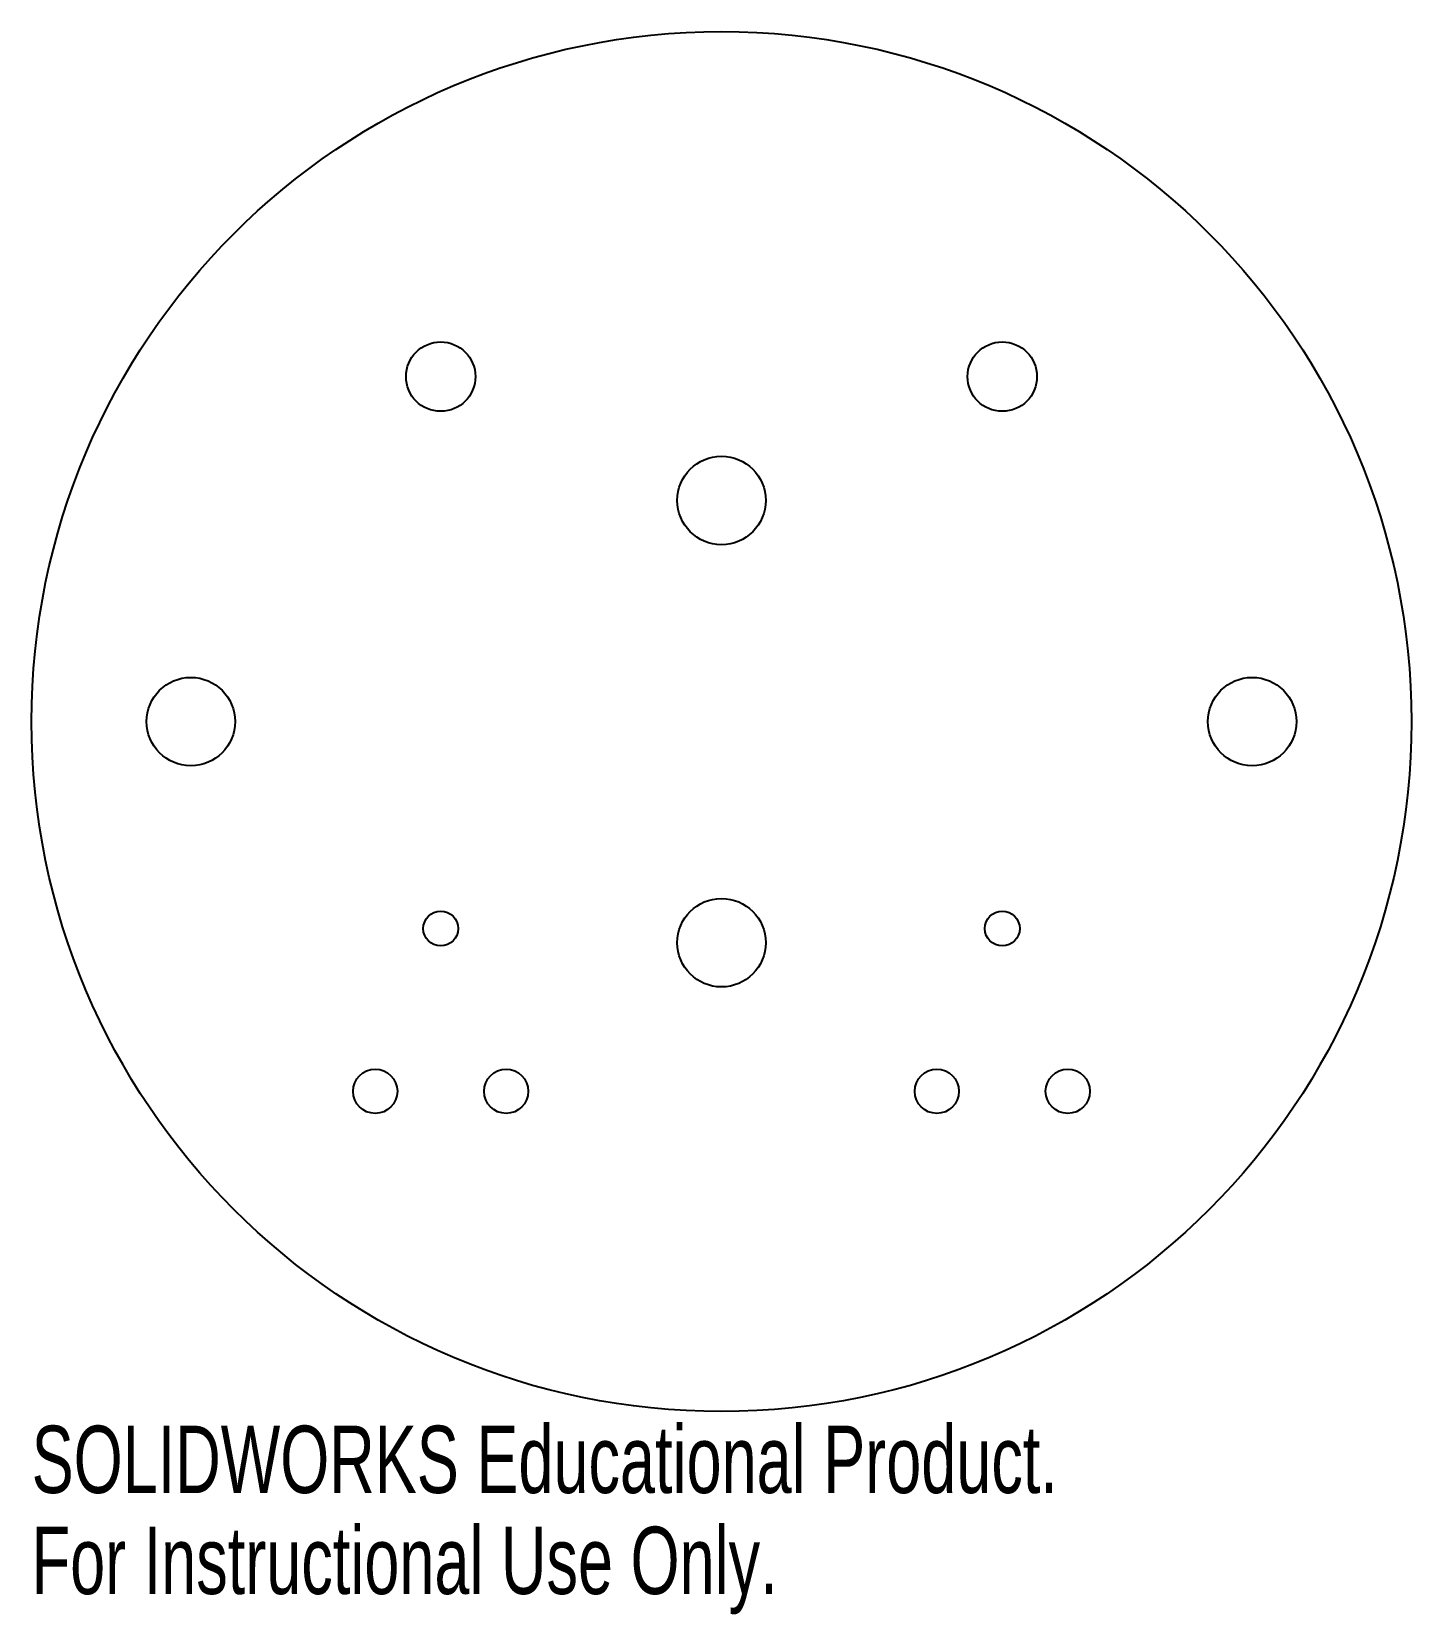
# Model space of a CAD drawing. Header units: inches. Extents: x -1.95 to 1.95, y -2.52 to 1.95.
import ezdxf

# ---------------------------------------------------------------- set-up
doc = ezdxf.new("R2010")
doc.units = ezdxf.units.IN
doc.header["$MEASUREMENT"] = 0
doc.styles.add('SLDTEXTSTYLE0', font='TXT', dxfattribs={"width": 0.7})

msp = doc.modelspace()

# ---------------------------------------------------------------- linework, layer by layer
at = {"color": 7, "linetype": 'Continuous', "lineweight": 25}
for centre, radius in [((0, 0), 1.95), ((-0.7937, 0.975), 0.098), ((0.7937, 0.975), 0.098), ((0, 0.625), 0.125), ((-1.5, 0), 0.125), ((1.5, 0), 0.125), ((-0.7937, -0.585), 0.0492), ((0, -0.625), 0.125), ((0.7937, -0.585), 0.0492), ((-0.9788, -1.045), 0.0625), ((-0.6088, -1.045), 0.0625), ((0.6088, -1.045), 0.0625), ((0.9788, -1.045), 0.0625)]:
    msp.add_circle(centre, radius, dxfattribs=at)

# ---------------------------------------------------------------- texts
at = {"color": 7, "linetype": 'Continuous', "char_height": 0.1903, "attachment_point": 1, "style": 'SLDTEXTSTYLE0'}
for s, insert in [('SOLIDWORKS Educational Product.', (-1.95, -1.9901)), ('For Instructional Use Only.', (-1.95, -2.2756))]:
    msp.add_mtext(s, dxfattribs=dict(at, insert=insert))

doc.saveas('drawing.dxf')
